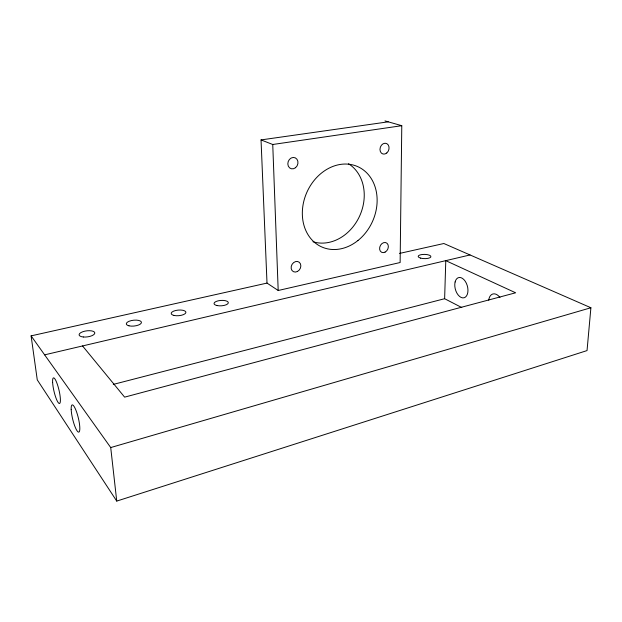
<?xml version="1.0" encoding="UTF-8"?>
<svg xmlns="http://www.w3.org/2000/svg" width="622" height="622" viewBox="0 0 622 622"><rect width="100%" height="100%" fill="white"/><g stroke="black" fill="none" stroke-linecap="round" stroke-linejoin="round"><path stroke-width="0.93" d="M384.987 120.909L401.781 125.691L400.133 262.523L278.197 290.497L267.009 283.088L31.1 335.872L37.266 379.871L116.742 501.091L587.036 350.583L590.9 307.75L443.851 243.513L399.557 253.426M461.773 307.548L444.629 298.708L445.78 260.649L515.638 292.791L124.625 397.139L82.555 345.949M31.1 335.872L110.716 447.56L590.9 307.75M113.274 384.412L444.629 298.708M44.628 354.851L470.038 254.95M267.009 283.088L261.038 139.919L272.747 144.491L401.781 125.691M261.038 139.919L388.229 121.834M110.716 447.56L116.742 501.091M272.747 144.491L278.197 290.497M348.507 163.757A43.089 35.516 -65.9 0 1 359.64 216.021A43.089 35.516 -65.9 0 1 312.983 241.748M488.744 300.185A10.986 6.826 73.3 0 1 499.956 297.503M297.378 271.519A5.567 4.595 -59.1 0 0 299.33 262.313A5.567 4.595 -59.1 0 0 291.252 266.403A5.567 4.595 -59.1 0 0 297.378 271.519M52.621 382.452A13.148 2.566 76.8 0 0 58.872 403.297A13.148 2.566 76.8 0 0 57.97 386.254A13.148 2.566 76.8 0 0 52.621 382.452M385.072 252.135A5.295 4.136 -63.7 0 0 387.109 243.357A5.295 4.136 -63.7 0 0 379.754 247.167A5.295 4.136 -63.7 0 0 385.072 252.135M295.567 167.683A5.823 4.96 -69 0 0 295.31 157.864A5.823 4.96 -69 0 0 287.823 163.951A5.823 4.96 -69 0 0 295.567 167.683M83.332 336.992A7.907 3.04 -7.4 0 0 94.808 332.887A7.907 3.04 -7.4 0 0 82.749 331.751A7.907 3.04 -7.4 0 0 83.332 336.992M420.596 258.114A6.383 2.13 1.1 0 0 430.859 256.925A6.383 2.13 1.1 0 0 422.167 254.491A6.383 2.13 1.1 0 0 420.596 258.114M174.074 315.455A7.386 2.815 -4.9 0 0 185.854 312.718A7.386 2.815 -4.9 0 0 175.715 310.487A7.386 2.815 -4.9 0 0 174.074 315.455M455.11 281.976A10.457 6.228 74.9 0 0 462.659 297.876A10.457 6.228 74.9 0 0 466.321 283.181A10.457 6.228 74.9 0 0 455.11 281.976M71.188 409.486A13.995 2.885 76.4 0 0 77.983 431.862A13.995 2.885 76.4 0 0 77.307 414.182A13.995 2.885 76.4 0 0 71.188 409.486M357.969 240.504A44.007 35.905 -65.7 0 0 358.886 167.17A44.007 35.905 -65.7 0 0 302.331 212.677A44.007 35.905 -65.7 0 0 357.969 240.504M386.76 153.004A5.551 4.424 -71.1 0 0 386.845 143.651A5.551 4.424 -71.1 0 0 379.964 149.381A5.551 4.424 -71.1 0 0 386.76 153.004M217.078 305.565A7.176 2.706 -3.7 0 0 228.313 302.953A7.176 2.706 -3.7 0 0 218.143 300.83A7.176 2.706 -3.7 0 0 217.078 305.565M128.987 325.827A7.627 2.931 -6.1 0 0 141.342 322.958A7.627 2.931 -6.1 0 0 131.25 320.602A7.627 2.931 -6.1 0 0 128.987 325.827"/></g></svg>
